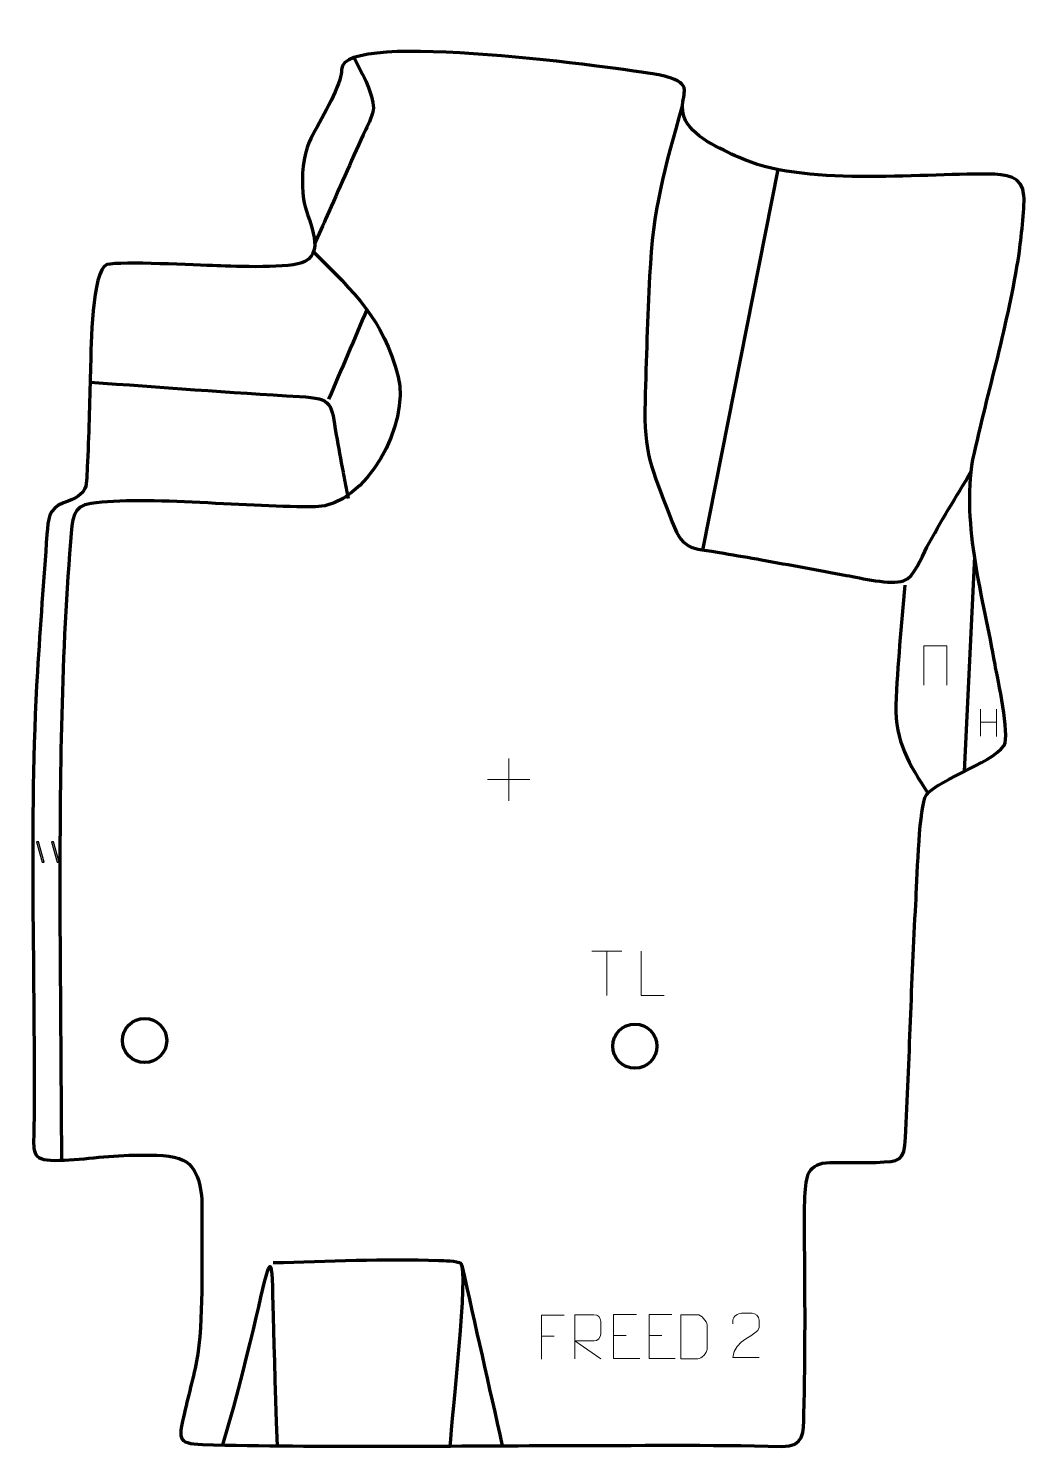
# Model space of a CAD drawing. Header units: millimetres. Extents: x -522 to 41, y -42 to 760.
import ezdxf

# ---------------------------------------------------------------- set-up
doc = ezdxf.new("R2010")
doc.units = ezdxf.units.MM
doc.header["$MEASUREMENT"] = 0
doc.layers.add('layer 2', color=7, linetype='Continuous')
doc.layers.add('layer 3', color=7, linetype='Continuous')

msp = doc.modelspace()

# ---------------------------------------------------------------- linework, layer by layer
at = {"layer": 'layer 2', "color": 142, "lineweight": 200}
for centre in [(-456.2319, 187.8436), (-178.9485, 184.6687)]:
    msp.add_ellipse(centre, major_axis=(0, 12.5), ratio=1, dxfattribs=at)
at = {"layer": 'layer 2', "color": 142, "lineweight": 158}
for points, knots in [([(-337.6626, 743.6029), (-332.6526, 733.9249), (-326.9404, 723.1454), (-326.8701, 715.407), (-326.8701, 715.407), (-327.0848, 711.3794), (-329.5103, 706.693), (-331.1984, 703.0684), (-331.1984, 703.0684), (-338.4128, 687.5752), (-345.1335, 672.1838), (-352.0502, 656.5725), (-352.0502, 656.5725), (-354.4726, 651.1139), (-356.895, 645.6553), (-359.3174, 640.1967), (-359.3174, 640.1967), (-359.3174, 640.1967), (-359.923, 638.832), (-359.923, 638.832)], [0, 0, 0, 0, 0.16666667, 0.16666667, 0.16666667, 0.16666667, 0.33333333, 0.33333333, 0.33333333, 0.33333333, 0.5, 0.5, 0.5, 0.5, 0.66666667, 0.66666667, 0.66666667, 0.66666667, 1, 1, 1, 1]), ([(-152.2244, 716.4878), (-162.4347, 680.1827), (-168.7606, 658.6667), (-170.6128, 620.2693), (-170.6128, 620.2693), (-171.7502, 596.6913), (-172.5849, 573.0333), (-173.2072, 549.4359), (-173.2072, 549.4359), (-174.0005, 519.0379), (-169.7099, 512.6734), (-159.277, 484.5886), (-159.277, 484.5886), (-151.7315, 464.2302), (-148.871, 467.0398), (-128.5824, 463.4837), (-128.5824, 463.4837), (-121.5111, 462.2443), (-114.4349, 461.0016), (-107.3674, 459.7419), (-107.3674, 459.7419), (-91.3074, 456.8186), (-75.2379, 453.9771), (-59.1994, 450.9337), (-59.1994, 450.9337), (-51.4231, 449.4497), (-33.9487, 445.3724), (-27.0941, 447.8371), (-27.0941, 447.8371), (-20.7126, 450.1317), (-17.0029, 460.9304), (-13.8359, 466.8358), (-13.8359, 466.8358), (-6.1732, 481.1247), (3.0383, 495.7256), (11.3052, 509.7978)], [0, 0, 0, 0, 0.1, 0.1, 0.1, 0.1, 0.2, 0.2, 0.2, 0.2, 0.3, 0.3, 0.3, 0.3, 0.4, 0.4, 0.4, 0.4, 0.5, 0.5, 0.5, 0.5, 0.6, 0.6, 0.6, 0.6, 0.7, 0.7, 0.7, 0.7, 0.8, 0.8, 0.8, 0.8, 1, 1, 1, 1]), ([(-360.6877, 633.9206), (-337.3438, 610.3316), (-321.6683, 596.8703), (-312.8939, 563.2355), (-312.8939, 563.2355), (-306.096, 537.1772), (-330.5883, 490.2355), (-359.7233, 489.7273), (-359.7233, 489.7273), (-394.7662, 489.116), (-456.3221, 496.1025), (-486.4734, 491.5869), (-486.4734, 491.5869), (-497.1139, 489.993), (-497.0215, 483.6279), (-498.141, 469.9688), (-498.141, 469.9688), (-503.8829, 399.9136), (-504.0756, 331.0224), (-504.2622, 260.8716), (-504.2622, 260.8716), (-504.2622, 260.8716), (-503.2152, 120.1653), (-503.2152, 120.1653)], [0, 0, 0, 0, 0.14285714, 0.14285714, 0.14285714, 0.14285714, 0.28571429, 0.28571429, 0.28571429, 0.28571429, 0.42857143, 0.42857143, 0.42857143, 0.42857143, 0.57142857, 0.57142857, 0.57142857, 0.57142857, 0.71428571, 0.71428571, 0.71428571, 0.71428571, 1, 1, 1, 1]), ([(-487.0497, 560.263), (-447.5241, 557.4048), (-408.1939, 554.3463), (-368.6124, 552.1303), (-368.6124, 552.1303), (-349.1994, 551.0435), (-350.954, 548.0437), (-347.8756, 530.5153), (-347.8756, 530.5153), (-346.5796, 523.4285), (-345.3462, 516.3337), (-344.0212, 509.2515), (-344.0212, 509.2515), (-343.2618, 505.3145), (-342.5025, 501.3776), (-341.7432, 497.4406), (-341.7432, 497.4406), (-341.7432, 497.4406), (-341.1737, 494.4878), (-341.1737, 494.4878)], [0, 0, 0, 0, 0.16666667, 0.16666667, 0.16666667, 0.16666667, 0.33333333, 0.33333333, 0.33333333, 0.33333333, 0.5, 0.5, 0.5, 0.5, 0.66666667, 0.66666667, 0.66666667, 0.66666667, 1, 1, 1, 1]), ([(-26.2926, 445.4201), (-28.1875, 422.7833), (-30.4884, 400.2354), (-31.3524, 377.5235), (-31.3524, 377.5235), (-31.9675, 356.9543), (-23.7167, 344.2963), (-13.303, 327.667)], [0, 0, 0, 0, 0.33333333, 0.33333333, 0.33333333, 0.33333333, 1, 1, 1, 1]), ([(-383.513, 62.2354), (-352.8556, 62.9381), (-320.4195, 64.6703), (-289.9413, 63.4985), (-289.9413, 63.4985), (-287.6391, 63.41), (-279.2566, 63.1958), (-277.4249, 61.9349), (-277.4249, 61.9349), (-273.0433, 57.7136), (-282.5248, -24.4353), (-283.5963, -41.4912)], [0, 0, 0, 0, 0.25, 0.25, 0.25, 0.25, 0.5, 0.5, 0.5, 0.5, 1, 1, 1, 1])]:
    msp.add_open_spline(points, degree=3, knots=knots, dxfattribs=at)
for points in [[(-140.4174, 466.159), (-140.4174, 466.159), (-97.855, 680.4313), (-97.855, 680.4313)], [(-351.9941, 550.5902), (-344.7318, 567.5988), (-337.4694, 584.6074), (-330.2071, 601.616)], [(13.1742, 461.5313), (13.1742, 461.5313), (7.2951, 340.0263), (7.2951, 340.0263)], [(-411.9363, -40.915), (-376.7061, 80.7048), (-387.4263, 106.5519), (-381.2195, -41.4046)], [(-276.8468, 60.6488), (-269.2179, 26.6502), (-261.5889, -7.3483), (-253.96, -41.3469)]]:
    msp.add_open_spline(points, degree=3, dxfattribs=at)
at = {"layer": 'layer 2', "color": 142}
for points in [[(-514.2211, 288.7939), (-514.2211, 288.7939), (-517.3977, 300.1497), (-517.3977, 300.1497), (-517.3977, 300.1497), (-517.3977, 300.1497), (-516.3183, 300.1497), (-516.3183, 300.1497), (-516.3183, 300.1497), (-516.3183, 300.1497), (-513.1418, 288.7939), (-513.1418, 288.7939), (-513.1418, 288.7939), (-513.1418, 288.7939), (-514.2211, 288.7939), (-514.2211, 288.7939)], [(-505.6939, 288.7939), (-505.6939, 288.7939), (-508.8705, 300.1497), (-508.8705, 300.1497), (-508.8705, 300.1497), (-508.8705, 300.1497), (-507.7911, 300.1497), (-507.7911, 300.1497), (-507.7911, 300.1497), (-507.7911, 300.1497), (-504.6146, 288.7939), (-504.6146, 288.7939), (-504.6146, 288.7939), (-504.6146, 288.7939), (-505.6939, 288.7939), (-505.6939, 288.7939)]]:
    msp.add_open_spline(points, degree=3, knots=[0, 0, 0, 0, 0.2, 0.2, 0.2, 0.2, 0.4, 0.4, 0.4, 0.4, 0.6, 0.6, 0.6, 0.6, 1, 1, 1, 1], dxfattribs=at)
at = {"layer": 'layer 3', "color": 242, "lineweight": 158}
msp.add_open_spline([(-166.6597, 734.3059), (-163.6044, 733.8398), (-157.0297, 732.3512), (-153.4108, 729.6629), (-153.4108, 729.6629), (-151.9057, 728.5449), (-150.9248, 727.1578), (-150.9502, 725.4131), (-150.9502, 725.4131), (-150.964, 724.4676), (-151.0393, 723.6045), (-151.1443, 722.7897), (-151.1443, 722.7897), (-151.6598, 718.7882), (-152.8916, 715.9447), (-151.0675, 710.1764), (-151.0675, 710.1764), (-147.6306, 699.3076), (-129.9317, 691.9384), (-120.2838, 687.4372), (-120.2838, 687.4372), (-84.5741, 670.6455), (-19.7107, 678.2999), (21.0449, 677.914), (21.0449, 677.914), (30.4421, 677.825), (40.5521, 676.8548), (41.1062, 665.5412), (41.1062, 665.5412), (41.4712, 658.0894), (39.4361, 640.9077), (38.3143, 632.8678), (38.3143, 632.8678), (32.2741, 592.8742), (20.8191, 555.7064), (12.2658, 516.5058), (12.2658, 516.5058), (5.7556, 478.9295), (18.3352, 437.8108), (24.724, 400.5479), (24.724, 400.5479), (26.3324, 392.0232), (33.3052, 361.0295), (29.8801, 354.7262), (29.8801, 354.7262), (23.1549, 344.4556), (-11.95, 334.0282), (-14.9458, 325.1189), (-14.9458, 325.1189), (-18.4222, 314.7806), (-19.3475, 277.9991), (-20.0842, 264.8896), (-20.0842, 264.8896), (-22.5665, 220.8787), (-23.6247, 176.8604), (-25.8944, 132.9113), (-25.8944, 132.9113), (-26.5996, 119.2546), (-28.9566, 119.6163), (-42.4708, 118.9483), (-42.4708, 118.9483), (-51.4715, 118.5034), (-59.8232, 119.1192), (-68.5329, 118.8882), (-68.5329, 118.8882), (-81.4626, 118.5454), (-82.1051, 111.3463), (-82.7559, 99.4686), (-82.7559, 99.4686), (-83.1416, 92.4284), (-83.0582, 85.1886), (-83.0083, 78.1361), (-83.0083, 78.1361), (-82.72, 44.2265), (-82.4662, 10.3465), (-83.3078, -23.5592), (-83.3078, -23.5592), (-83.5328, -33.9394), (-83.154, -42.014), (-95.8713, -41.6972), (-95.8713, -41.6972), (-136.7946, -40.7119), (-178.616, -41.2038), (-219.5928, -41.2412), (-219.5928, -41.2412), (-287.3633, -41.3158), (-355.9042, -42.4027), (-423.599, -40.6387), (-423.599, -40.6387), (-438.6388, -40.2468), (-436.7453, -36.2957), (-433.7577, -22.766), (-433.7577, -22.766), (-431.4337, -12.2418), (-427.7373, 0.1388), (-426.1749, 10.4803), (-426.1749, 10.4803), (-422.7321, 36.2695), (-424.192, 65.5379), (-423.8479, 91.7548), (-423.8479, 91.7548), (-423.6783, 102.3957), (-424.9134, 117.1376), (-436.7224, 121.127), (-436.7224, 121.127), (-443.5095, 123.4199), (-455.0752, 123.0546), (-462.3046, 123.0288), (-462.3046, 123.0288), (-477.4279, 122.8829), (-492.5324, 120.1889), (-507.0586, 120.0802), (-507.0586, 120.0802), (-520.9752, 119.9761), (-519.0237, 125.5632), (-518.8314, 137.8319), (-518.8314, 137.8319), (-517.9679, 224.1612), (-521.9834, 310.2182), (-516.8528, 396.5152), (-516.8528, 396.5152), (-515.2954, 422.3948), (-513.3961, 448.2513), (-511.4731, 474.1057), (-511.4731, 474.1057), (-510.8239, 482.8161), (-510.7078, 488.654), (-502.045, 491.9104), (-502.045, 491.9104), (-487.0799, 497.5358), (-489.3665, 500.3429), (-488.5844, 515.205), (-488.5844, 515.205), (-487.624, 533.4573), (-487.4252, 551.7137), (-486.7994, 569.9764), (-486.7994, 569.9764), (-486.5382, 579.3691), (-486.2523, 623.4138), (-477.643, 626.7459), (-477.643, 626.7459), (-469.0764, 628.6394), (-427.0353, 626.3659), (-415.3445, 626.0472), (-415.3445, 626.0472), (-404.915, 625.7629), (-373.338, 624.2357), (-365.6976, 628.4185), (-365.6976, 628.4185), (-353.2965, 635.2076), (-364.9026, 652.7069), (-366.3308, 663.8155), (-366.3308, 663.8155), (-367.5092, 672.981), (-367.2543, 684.1956), (-364.3883, 693.0203), (-364.3883, 693.0203), (-364.3883, 693.0203), (-363.9874, 694.1469), (-363.9874, 694.1469), (-363.9874, 694.1469), (-359.897, 703.671), (-349.2741, 719.9099), (-345.9124, 731.3178), (-345.9124, 731.3178), (-345.2852, 733.4464), (-344.9106, 735.407), (-344.8786, 737.1241), (-344.8786, 737.1241), (-344.4476, 760.3242), (-184.7121, 737.06), (-166.6597, 734.3059)], degree=3, knots=[0, 0, 0, 0, 0.02272727, 0.02272727, 0.02272727, 0.02272727, 0.04545455, 0.04545455, 0.04545455, 0.04545455, 0.06818182, 0.06818182, 0.06818182, 0.06818182, 0.09090909, 0.09090909, 0.09090909, 0.09090909, 0.11363636, 0.11363636, 0.11363636, 0.11363636, 0.13636364, 0.13636364, 0.13636364, 0.13636364, 0.15909091, 0.15909091, 0.15909091, 0.15909091, 0.18181818, 0.18181818, 0.18181818, 0.18181818, 0.20454545, 0.20454545, 0.20454545, 0.20454545, 0.22727273, 0.22727273, 0.22727273, 0.22727273, 0.25, 0.25, 0.25, 0.25, 0.27272727, 0.27272727, 0.27272727, 0.27272727, 0.29545455, 0.29545455, 0.29545455, 0.29545455, 0.31818182, 0.31818182, 0.31818182, 0.31818182, 0.34090909, 0.34090909, 0.34090909, 0.34090909, 0.36363636, 0.36363636, 0.36363636, 0.36363636, 0.38636364, 0.38636364, 0.38636364, 0.38636364, 0.40909091, 0.40909091, 0.40909091, 0.40909091, 0.43181818, 0.43181818, 0.43181818, 0.43181818, 0.45454545, 0.45454545, 0.45454545, 0.45454545, 0.47727273, 0.47727273, 0.47727273, 0.47727273, 0.5, 0.5, 0.5, 0.5, 0.52272727, 0.52272727, 0.52272727, 0.52272727, 0.54545455, 0.54545455, 0.54545455, 0.54545455, 0.56818182, 0.56818182, 0.56818182, 0.56818182, 0.59090909, 0.59090909, 0.59090909, 0.59090909, 0.61363636, 0.61363636, 0.61363636, 0.61363636, 0.63636364, 0.63636364, 0.63636364, 0.63636364, 0.65909091, 0.65909091, 0.65909091, 0.65909091, 0.68181818, 0.68181818, 0.68181818, 0.68181818, 0.70454545, 0.70454545, 0.70454545, 0.70454545, 0.72727273, 0.72727273, 0.72727273, 0.72727273, 0.75, 0.75, 0.75, 0.75, 0.77272727, 0.77272727, 0.77272727, 0.77272727, 0.79545455, 0.79545455, 0.79545455, 0.79545455, 0.81818182, 0.81818182, 0.81818182, 0.81818182, 0.84090909, 0.84090909, 0.84090909, 0.84090909, 0.86363636, 0.86363636, 0.86363636, 0.86363636, 0.88636364, 0.88636364, 0.88636364, 0.88636364, 0.90909091, 0.90909091, 0.90909091, 0.90909091, 0.93181818, 0.93181818, 0.93181818, 0.93181818, 0.95454545, 0.95454545, 0.95454545, 0.95454545, 1, 1, 1, 1], dxfattribs=at)
at = {"layer": 'layer 3', "color": 250, "lineweight": 9}
for points, knots in [([(-15.5786, 388.783), (-15.5786, 388.783), (-15.5786, 411.1333), (-15.5786, 411.1333), (-15.5786, 411.1333), (-15.5786, 411.1333), (-2.4603, 411.1333), (-2.4603, 411.1333), (-2.4603, 411.1333), (-2.4603, 411.1333), (-2.4603, 388.783), (-2.4603, 388.783)], [0, 0, 0, 0, 0.25, 0.25, 0.25, 0.25, 0.5, 0.5, 0.5, 0.5, 1, 1, 1, 1]), ([(-162.3735, 213.4105), (-162.3735, 213.4105), (-175.3226, 213.4105), (-175.3226, 213.4105), (-175.3226, 213.4105), (-175.3226, 213.4105), (-175.3226, 238.3641), (-175.3226, 238.3641)], [0, 0, 0, 0, 0.33333333, 0.33333333, 0.33333333, 0.33333333, 1, 1, 1, 1]), ([(-218.9581, 32.5062), (-218.9581, 32.5062), (-231.8321, 32.5062), (-231.8321, 32.5062), (-231.8321, 32.5062), (-231.8321, 32.5062), (-231.8321, 7.5526), (-231.8321, 7.5526)], [0, 0, 0, 0, 0.33333333, 0.33333333, 0.33333333, 0.33333333, 1, 1, 1, 1]), ([(-212.9082, 7.8206), (-212.9082, 7.8206), (-212.9082, 32.7741), (-212.9082, 32.7741), (-212.9082, 32.7741), (-209.3134, 32.7741), (-205.7179, 32.7741), (-202.1227, 32.7741), (-202.1227, 32.7741), (-199.7974, 32.7364), (-198.2401, 31.2464), (-198.2442, 28.88), (-198.2442, 28.88), (-198.2446, 26.8445), (-198.2446, 23.7851), (-198.2442, 21.7491), (-198.2442, 21.7491), (-198.2507, 19.8736), (-200.063, 17.9318), (-202.0725, 17.9127), (-202.0725, 17.9127), (-202.0725, 17.9127), (-212.9082, 17.9127), (-212.9082, 17.9127), (-212.9082, 17.9127), (-212.9082, 17.9127), (-198.2535, 7.8206), (-198.2535, 7.8206)], [0, 0, 0, 0, 0.125, 0.125, 0.125, 0.125, 0.25, 0.25, 0.25, 0.25, 0.375, 0.375, 0.375, 0.375, 0.5, 0.5, 0.5, 0.5, 0.625, 0.625, 0.625, 0.625, 0.75, 0.75, 0.75, 0.75, 1, 1, 1, 1]), ([(-178.0923, 32.9091), (-178.0923, 32.9091), (-190.9662, 32.9091), (-190.9662, 32.9091), (-190.9662, 32.9091), (-190.9662, 32.9091), (-190.9662, 7.9555), (-190.9662, 7.9555), (-190.9662, 7.9555), (-190.9662, 7.9555), (-176.1004, 7.9555), (-176.1004, 7.9555)], [0, 0, 0, 0, 0.25, 0.25, 0.25, 0.25, 0.5, 0.5, 0.5, 0.5, 1, 1, 1, 1]), ([(-158.0923, 32.9091), (-158.0923, 32.9091), (-170.9662, 32.9091), (-170.9662, 32.9091), (-170.9662, 32.9091), (-170.9662, 32.9091), (-170.9662, 7.9555), (-170.9662, 7.9555), (-170.9662, 7.9555), (-170.9662, 7.9555), (-156.1004, 7.9555), (-156.1004, 7.9555)], [0, 0, 0, 0, 0.25, 0.25, 0.25, 0.25, 0.5, 0.5, 0.5, 0.5, 1, 1, 1, 1]), ([(-152.9703, 7.8455), (-150.6385, 7.8459), (-145.6883, 7.8219), (-143.3568, 7.8216), (-143.3568, 7.8216), (-141.4318, 7.7162), (-138.1132, 11.2578), (-138.1244, 13.2751), (-138.1244, 13.2751), (-138.1248, 19.0452), (-138.1248, 21.2149), (-138.1244, 26.9842), (-138.1244, 26.9842), (-138.1287, 29.1223), (-141.5032, 32.7824), (-143.6556, 32.7689), (-143.6556, 32.7689), (-145.9813, 32.7689), (-150.7056, 32.7689), (-153.0317, 32.7689), (-153.0317, 32.7689), (-153.0313, 27.022), (-152.97, 13.5928), (-152.9703, 7.8455)], [0, 0, 0, 0, 0.14285714, 0.14285714, 0.14285714, 0.14285714, 0.28571429, 0.28571429, 0.28571429, 0.28571429, 0.42857143, 0.42857143, 0.42857143, 0.42857143, 0.57142857, 0.57142857, 0.57142857, 0.57142857, 0.71428571, 0.71428571, 0.71428571, 0.71428571, 1, 1, 1, 1]), ([(-108.7194, 8.604), (-113.6338, 8.6043), (-118.5482, 8.6043), (-123.4623, 8.604), (-123.4623, 8.604), (-123.4623, 18.5363), (-108.8113, 21.1775), (-108.7194, 25.4878), (-108.7194, 25.4878), (-108.7197, 26.9119), (-108.7197, 28.3356), (-108.7194, 29.7589), (-108.7194, 29.7589), (-108.7363, 31.836), (-110.8591, 33.5608), (-112.5301, 33.5781), (-112.5301, 33.5781), (-114.6033, 33.5777), (-116.6762, 33.5777), (-118.7486, 33.5781), (-118.7486, 33.5781), (-120.5707, 33.5946), (-123.3954, 31.8025), (-123.4623, 29.7089), (-123.4623, 29.7089), (-123.4623, 29.7089), (-123.4623, 27.6541), (-123.4623, 27.6541)], [0, 0, 0, 0, 0.125, 0.125, 0.125, 0.125, 0.25, 0.25, 0.25, 0.25, 0.375, 0.375, 0.375, 0.375, 0.5, 0.5, 0.5, 0.5, 0.625, 0.625, 0.625, 0.625, 0.75, 0.75, 0.75, 0.75, 1, 1, 1, 1])]:
    msp.add_open_spline(points, degree=3, knots=knots, dxfattribs=at)
for points in [[(16.4563, 375.1882), (16.4563, 375.1882), (16.4563, 359.9257), (16.4563, 359.9257)], [(25.4763, 375.1882), (25.4763, 375.1882), (25.4763, 359.8173), (25.4763, 359.8173)], [(16.4683, 367.8691), (16.4683, 367.8691), (25.4763, 367.8691), (25.4763, 367.8691)], [(-250.3202, 347.3888), (-250.3202, 347.3888), (-250.3202, 323.4109), (-250.3202, 323.4109)], [(-262.3091, 335.3998), (-262.3091, 335.3998), (-238.3312, 335.3998), (-238.3312, 335.3998)], [(-203.3631, 238.3406), (-203.3631, 238.3406), (-186.3759, 238.3406), (-186.3759, 238.3406)], [(-194.8693, 213.4106), (-194.8693, 213.4106), (-194.8693, 238.3641), (-194.8693, 238.3641)], [(-231.8321, 20.6265), (-231.8321, 20.6265), (-224.664, 20.6265), (-224.664, 20.6265)], [(-190.9662, 21.0294), (-190.9662, 21.0294), (-183.7981, 21.0294), (-183.7981, 21.0294)], [(-170.9662, 21.0294), (-170.9662, 21.0294), (-163.7981, 21.0294), (-163.7981, 21.0294)]]:
    msp.add_open_spline(points, degree=3, dxfattribs=at)

doc.saveas('drawing.dxf')
